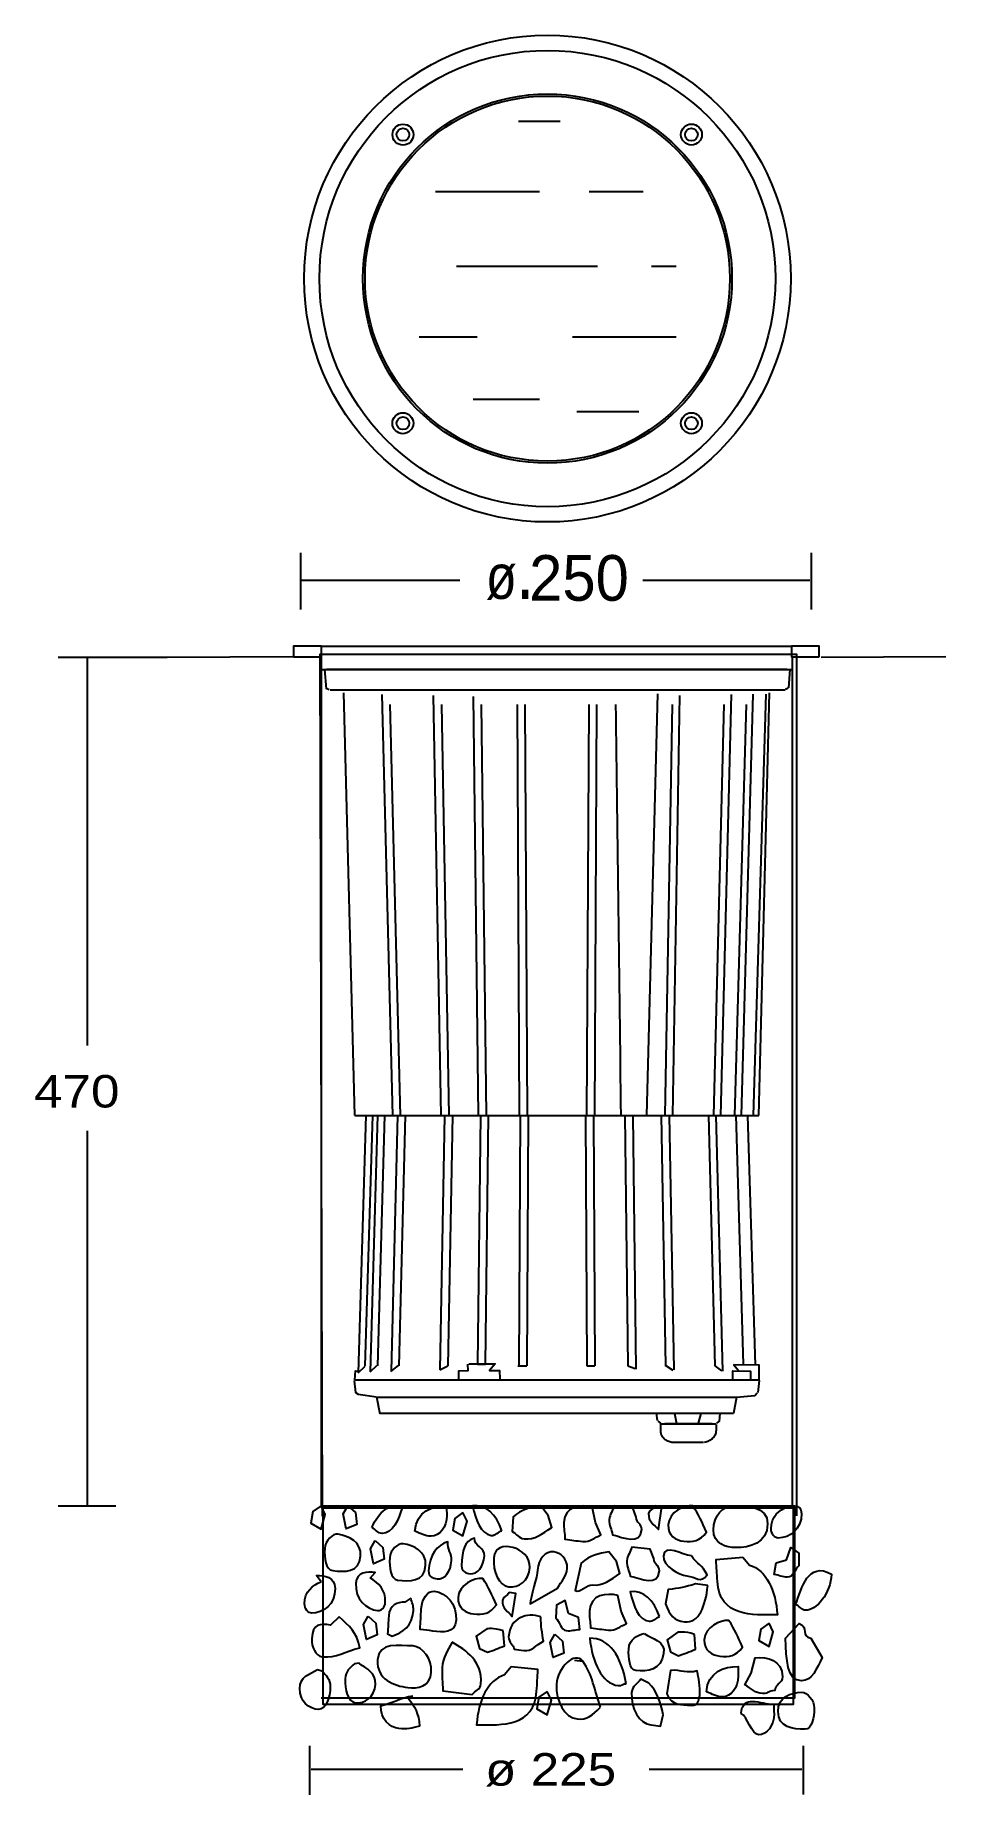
# Model space of a CAD drawing. Extents: x 24 to 148, y 28 to 269.
import ezdxf

# ---------------------------------------------------------------- set-up
doc = ezdxf.new("R2010")
doc.units = 0
doc.layers.add('LIVELLO_1', color=160, linetype='Continuous')
doc.styles.add('STD', font='txt')

# ---------------------------------------------------------------- blocks, each defined once
blk = doc.blocks.new('AI9-BLK2')
at = {"layer": 'LIVELLO_1', "color": 7}
blk.add_line((1.22, -5.49), (2.35, -5.63), dxfattribs=at)
for points in [[(-33.54, 15.69), (-34.67, 14.89), (-34.96, 13.29), (-33.54, 12.49), (-32.98, 14.49)], [(-33.28, 15.4), (31.19, 15.4), (31.19, -11.55), (-33.28, -11.55)], [(-29.9, 15.69), (-28.82, 14.76), (-28.63, 13.13), (-30.09, 12.51), (-30.53, 14.57)], [(-14.09, 14.75), (-15.22, 13.95), (-15.5, 12.35), (-14.09, 11.55), (-13.52, 13.55)], [(-26.14, 10.91), (-25.06, 9.97), (-24.89, 8.35), (-26.34, 7.73), (-26.78, 9.78)], [(-27.1, 0.54), (-26.02, -0.4), (-25.84, -2.03), (-27.3, -2.65), (-27.73, -0.59)], [(-1.51, -1.94), (-0.44, -2.88), (-0.25, -4.51), (-1.71, -5.13), (-2.15, -3.07)], [(27.9, -0.42), (26.77, -1.22), (26.49, -2.81), (27.9, -3.61), (28.46, -1.62)], [(-2.52, -9.76), (-3.66, -10.56), (-3.94, -12.16), (-2.52, -12.96), (-1.96, -10.96)]]:
    blk.add_lwpolyline(points, close=True, dxfattribs=at)
for points, knots in [([(-26.59, 12.68), (-26.1, 12.48), (-25.74, 11.88), (-25.18, 11.88), (-23.7, 11.88), (-22.99, 13.68), (-22.35, 15.58), (-24.12, 16.08), (-25.67, 14.88), (-26.59, 12.68)], [0, 0, 0, 0, 1, 1, 1, 2, 2, 2, 3, 3, 3, 3]), ([(-20.67, 12.2), (-19.85, 11.85), (-19.31, 11.51), (-18.45, 11.51), (-17.3, 11.51), (-16.31, 12.73), (-16.31, 14.35), (-16.31, 14.88), (-16.36, 15.17), (-16.31, 15.69), (-18.25, 15.69), (-20.51, 14.94), (-20.67, 12.2)], [0, 0, 0, 0, 1, 1, 1, 2, 2, 2, 3, 3, 3, 4, 4, 4, 4]), ([(-8.74, 12.25), (-9.25, 12.11), (-9.63, 11.56), (-10.2, 11.62), (-11.68, 11.81), (-12.27, 13.69), (-12.79, 15.65), (-11, 15.94), (-9.52, 14.55), (-8.74, 12.25)], [0, 0, 0, 0, 1, 1, 1, 2, 2, 2, 3, 3, 3, 3]), ([(-2.38, 14.36), (-2.38, 14.36), (-1.91, 12.7), (-1.91, 12.7), (-3.24, 11.86), (-4.22, 10.98), (-5.7, 11.16), (-6.4, 11.25), (-6.72, 11.79), (-7.33, 12.16), (-7.33, 12.16), (-7.21, 14.15), (-7.21, 14.15), (-6.01, 15.21), (-4.86, 15.47), (-3.43, 15.69), (-3.43, 15.69), (-2.38, 14.36), (-2.38, 14.36)], [0, 0, 0, 0, 1, 1, 1, 2, 2, 2, 3, 3, 3, 4, 4, 4, 5, 5, 5, 6, 6, 6, 6]), ([(4.08, 13.37), (4.08, 13.37), (4.83, 11.68), (4.83, 11.68), (3.88, 11.29), (3.35, 10.66), (2.36, 10.78), (1.38, 10.9), (0.89, 10.96), (-0.1, 11.08), (-0.11, 11.99), (-0.29, 12.51), (-0.24, 13.4), (-0.1, 15.69), (2.05, 15.93), (3.65, 15.53), (3.65, 15.53), (4.08, 13.37), (4.08, 13.37)], [0, 0, 0, 0, 1, 1, 1, 2, 2, 2, 3, 3, 3, 4, 4, 4, 5, 5, 5, 6, 6, 6, 6]), ([(9.69, 14.11), (9.64, 13.32), (10.48, 13.21), (10.43, 12.42), (10.3, 10.23), (7.95, 11.32), (6.42, 11.71), (6.32, 12.43), (5.93, 12.97), (5.98, 13.77), (6.03, 14.57), (6.48, 15.01), (6.67, 15.69), (6.67, 15.69), (9.2, 15.38), (9.2, 15.38), (9.2, 15.38), (9.69, 14.11), (9.69, 14.11)], [0, 0, 0, 0, 1, 1, 1, 2, 2, 2, 3, 3, 3, 4, 4, 4, 5, 5, 5, 6, 6, 6, 6]), ([(12.29, 15.69), (12.29, 15.69), (13.2, 15.58), (13.2, 15.58), (13.2, 15.58), (12.73, 12.43), (12.73, 12.43), (12.13, 13.1), (11.31, 13.5), (11.37, 14.6), (11.41, 15.2), (12.12, 15.21), (12.29, 15.69)], [0, 0, 0, 0, 1, 1, 1, 2, 2, 2, 3, 3, 3, 4, 4, 4, 4]), ([(17.44, 15.67), (18.27, 14.46), (18.66, 13.48), (19.32, 12.06), (18.42, 10.83), (17.46, 10.66), (16.19, 10.81), (15.16, 10.94), (13.97, 11.61), (14.06, 13.06), (14.16, 14.8), (16.21, 15.83), (17.44, 15.67)], [0, 0, 0, 0, 1, 1, 1, 2, 2, 2, 3, 3, 3, 4, 4, 4, 4]), ([(23.01, 15.69), (21.62, 15.69), (20.26, 14.35), (20.26, 12.38), (20.26, 10.46), (21.99, 9.94), (23.34, 9.94), (25.23, 9.94), (27.7, 10.52), (27.7, 13.19), (27.7, 15.75), (24.82, 15.52), (23.01, 15.69)], [0, 0, 0, 0, 1, 1, 1, 2, 2, 2, 3, 3, 3, 4, 4, 4, 4]), ([(30.43, 15.56), (29.32, 15.1), (28.17, 14.22), (28.17, 12.54), (28.17, 11.84), (28.66, 11.26), (29.15, 11.26), (30.72, 11.26), (32.36, 12.42), (32.36, 14.63), (32.36, 16.2), (30.43, 15.56), (30.43, 15.56)], [0, 0, 0, 0, 1, 1, 1, 2, 2, 2, 3, 3, 3, 4, 4, 4, 4]), ([(-31.2, 11.77), (-29.77, 11.53), (-28, 10.79), (-28.13, 8.76), (-28.27, 6.51), (-30.37, 6.59), (-31.96, 6.79), (-32.91, 6.9), (-33.13, 8.51), (-33.05, 9.84), (-32.99, 10.88), (-31.94, 11.92), (-31.2, 11.77)], [0, 0, 0, 0, 1, 1, 1, 2, 2, 2, 3, 3, 3, 4, 4, 4, 4]), ([(-22.28, 10.48), (-20.86, 10.24), (-19.09, 9.5), (-19.21, 7.47), (-19.35, 5.21), (-21.45, 5.3), (-23.05, 5.49), (-23.99, 5.61), (-24.22, 7.21), (-24.14, 8.55), (-24.07, 9.59), (-23.02, 10.63), (-22.28, 10.48)], [0, 0, 0, 0, 1, 1, 1, 2, 2, 2, 3, 3, 3, 4, 4, 4, 4]), ([(-15.67, 8.11), (-15.75, 6.66), (-16.61, 5.54), (-17.63, 5.67), (-18.16, 5.73), (-18.85, 5.99), (-18.8, 6.74), (-18.67, 8.89), (-17.63, 10.33), (-16.16, 10.74), (-16.23, 9.69), (-15.6, 9.15), (-15.67, 8.11)], [0, 0, 0, 0, 1, 1, 1, 2, 2, 2, 3, 3, 3, 4, 4, 4, 4]), ([(-11.15, 8.81), (-11.24, 7.37), (-12.09, 6.25), (-13.11, 6.37), (-13.64, 6.44), (-14.33, 6.7), (-14.28, 7.45), (-14.15, 9.59), (-13.97, 10.84), (-12.5, 11.24), (-12.56, 10.2), (-11.08, 9.86), (-11.15, 8.81)], [0, 0, 0, 0, 1, 1, 1, 2, 2, 2, 3, 3, 3, 4, 4, 4, 4]), ([(-4.92, 7.24), (-5.04, 5.33), (-6.46, 4.39), (-7.81, 4.56), (-9.16, 4.73), (-9.99, 6.64), (-9.87, 8.55), (-9.7, 11.33), (-4.75, 10.02), (-4.92, 7.24)], [0, 0, 0, 0, 1, 1, 1, 2, 2, 2, 3, 3, 3, 3]), ([(12.1, 8.45), (12.05, 7.65), (12.9, 7.55), (12.85, 6.75), (12.71, 4.57), (10.37, 5.66), (8.83, 6.05), (8.73, 6.76), (8.34, 7.31), (8.39, 8.11), (8.44, 8.9), (8.9, 9.35), (9.08, 10.02), (9.08, 10.02), (11.61, 9.71), (11.61, 9.71), (11.61, 9.71), (12.1, 8.45), (12.1, 8.45)], [0, 0, 0, 0, 1, 1, 1, 2, 2, 2, 3, 3, 3, 4, 4, 4, 5, 5, 5, 6, 6, 6, 6]), ([(17.24, 8.8), (18.07, 7.59), (18.74, 7.63), (19.4, 6.21), (18.5, 4.98), (17.87, 5.94), (16.6, 6.09), (15.58, 6.22), (13.32, 7.35), (13.41, 8.8), (13.52, 10.53), (16.01, 8.95), (17.24, 8.8)], [0, 0, 0, 0, 1, 1, 1, 2, 2, 2, 3, 3, 3, 4, 4, 4, 4]), ([(30.31, 8.26), (30.31, 8.26), (28.89, 7.86), (28.89, 7.86), (28.89, 7.86), (28.61, 6.27), (28.61, 6.27), (29.32, 6.16), (29.74, 5.87), (30.44, 5.87), (31.22, 5.87), (31.43, 6.96), (32, 7.46), (32, 7.46), (32, 9.16), (32, 9.16), (32, 9.16), (30.87, 9.96), (30.87, 9.96), (30.87, 9.96), (30.31, 8.26), (30.31, 8.26)], [0, 0, 0, 0, 1, 1, 1, 2, 2, 2, 3, 3, 3, 4, 4, 4, 5, 5, 5, 6, 6, 6, 7, 7, 7, 7]), ([(0.21, 7.13), (0.13, 5.83), (-0.61, 5.42), (-1.1, 4.38), (-1.1, 4.38), (-4.87, 2.26), (-4.87, 2.26), (-4.82, 3.06), (-3.9, 6.03), (-3.85, 6.83), (-3.75, 8.42), (-2.77, 9.5), (-1.64, 9.36), (-0.73, 9.25), (0.29, 8.42), (0.21, 7.13)], [0, 0, 0, 0, 1, 1, 1, 2, 2, 2, 3, 3, 3, 4, 4, 4, 5, 5, 5, 5]), ([(6.98, 8.04), (6.98, 8.04), (7.44, 6.38), (7.44, 6.38), (6.11, 5.54), (5.13, 4.65), (3.66, 4.84), (2.95, 4.93), (1.94, 3.69), (1.32, 4.06), (1.32, 4.06), (2.14, 7.83), (2.14, 7.83), (3.34, 8.89), (4.49, 9.15), (5.92, 9.37), (5.92, 9.37), (6.98, 8.04), (6.98, 8.04)], [0, 0, 0, 0, 1, 1, 1, 2, 2, 2, 3, 3, 3, 4, 4, 4, 5, 5, 5, 6, 6, 6, 6]), ([(24.29, 8.65), (24.29, 8.65), (20.62, 8.3), (20.62, 8.3), (20.7, 7.11), (20.74, 6.51), (20.81, 5.31), (21.11, 0.44), (25.56, 0.69), (29.04, 0.72), (28.82, 4.1), (27.52, 6.84), (25.21, 7.56), (25.21, 7.56), (24.29, 8.65), (24.29, 8.65)], [0, 0, 0, 0, 1, 1, 1, 2, 2, 2, 3, 3, 3, 4, 4, 4, 5, 5, 5, 5]), ([(31.52, 2.15), (32.02, 1.95), (32.37, 1.35), (32.93, 1.35), (34.42, 1.35), (36.32, 3.61), (36.48, 6.32), (33.16, 8.12), (32.44, 4.35), (31.52, 2.15)], [0, 0, 0, 0, 1, 1, 1, 2, 2, 2, 3, 3, 3, 3]), ([(-33.56, 5.27), (-34.67, 4.8), (-35.82, 3.93), (-35.82, 2.24), (-35.82, 1.55), (-35.33, 0.96), (-34.84, 0.96), (-33.27, 0.96), (-31.63, 2.13), (-31.63, 4.34), (-31.63, 5.9), (-33.07, 6.14), (-34.18, 6.14), (-34.18, 6.14), (-33.56, 5.27), (-33.56, 5.27)], [0, 0, 0, 0, 1, 1, 1, 2, 2, 2, 3, 3, 3, 4, 4, 4, 5, 5, 5, 5]), ([(-26.8, 5.75), (-25.73, 5.15), (-24.63, 4.14), (-24.74, 2.46), (-24.78, 1.76), (-25.3, 1.25), (-25.79, 1.31), (-27.35, 1.5), (-28.92, 2.86), (-28.78, 5.06), (-28.69, 6.62), (-27.24, 6.68), (-26.13, 6.54), (-26.13, 6.54), (-26.8, 5.75), (-26.8, 5.75)], [0, 0, 0, 0, 1, 1, 1, 2, 2, 2, 3, 3, 3, 4, 4, 4, 5, 5, 5, 5]), ([(-11.38, 5.71), (-10.54, 4.5), (-10.15, 3.51), (-9.5, 2.09), (-10.4, 0.86), (-11.36, 0.69), (-12.63, 0.85), (-13.65, 0.97), (-14.85, 1.65), (-14.76, 3.09), (-14.65, 4.83), (-12.6, 5.86), (-11.38, 5.71)], [0, 0, 0, 0, 1, 1, 1, 2, 2, 2, 3, 3, 3, 4, 4, 4, 4]), ([(19.49, 4.75), (19.18, 1.88), (18.32, -0.47), (16.28, -0.22), (14.87, -0.05), (14.35, 0.57), (13.67, 2.26), (13.67, 2.26), (14.07, 4.22), (14.07, 4.22), (15.57, 4.33), (16.36, 4.54), (17.81, 4.96), (17.81, 4.96), (19.49, 4.75), (19.49, 4.75)], [0, 0, 0, 0, 1, 1, 1, 2, 2, 2, 3, 3, 3, 4, 4, 4, 5, 5, 5, 5]), ([(-21.24, 3.02), (-21.07, 2.36), (-20.85, 1.98), (-20.89, 1.29), (-21.02, -0.8), (-22.35, -1.68), (-23.79, -2.2), (-23.79, -2.2), (-24.43, -1.89), (-24.43, -1.89), (-24.37, -0.91), (-24.33, -0.39), (-24.27, 0.6), (-24.18, 2.05), (-23.08, 2.49), (-22.05, 2.48), (-22.05, 2.48), (-21.24, 3.02), (-21.24, 3.02)], [0, 0, 0, 0, 1, 1, 1, 2, 2, 2, 3, 3, 3, 4, 4, 4, 5, 5, 5, 6, 6, 6, 6]), ([(-18, 3.96), (-18.94, 4.08), (-19.72, 2.89), (-19.8, 1.56), (-19.87, 0.46), (-19.9, -0.18), (-19.97, -1.28), (-19.28, -1.36), (-18.91, -1.41), (-18.22, -1.49), (-16.91, -1.66), (-15.14, -1.88), (-15.03, -0.02), (-14.89, 2.24), (-16.4, 3.77), (-18, 3.96)], [0, 0, 0, 0, 1, 1, 1, 2, 2, 2, 3, 3, 3, 4, 4, 4, 5, 5, 5, 5]), ([(-7.76, 3.78), (-7.76, 3.78), (-6.84, 3.66), (-6.84, 3.66), (-6.84, 3.66), (-7.32, 0.51), (-7.32, 0.51), (-7.92, 1.19), (-8.74, 1.59), (-8.68, 2.69), (-8.64, 3.28), (-7.93, 3.3), (-7.76, 3.78)], [0, 0, 0, 0, 1, 1, 1, 2, 2, 2, 3, 3, 3, 4, 4, 4, 4]), ([(0.38, 0.93), (0.38, 0.93), (1.76, 0.36), (1.76, 0.36), (1.76, 0.36), (1.95, -1.27), (1.95, -1.27), (1.24, -1.28), (0.8, -1.53), (0.09, -1.44), (-0.68, -1.34), (-0.82, -0.22), (-1.36, 0.34), (-1.36, 0.34), (-1.26, 2.04), (-1.26, 2.04), (-1.26, 2.04), (-0.08, 2.69), (-0.08, 2.69), (-0.08, 2.69), (0.38, 0.93), (0.38, 0.93)], [0, 0, 0, 0, 1, 1, 1, 2, 2, 2, 3, 3, 3, 4, 4, 4, 5, 5, 5, 6, 6, 6, 7, 7, 7, 7]), ([(7.6, 1.22), (7.6, 1.22), (8.34, -0.47), (8.34, -0.47), (7.4, -0.86), (6.86, -1.49), (5.88, -1.37), (4.89, -1.25), (4.4, -1.19), (3.42, -1.07), (3.4, -0.16), (3.22, 0.36), (3.27, 1.26), (3.42, 3.54), (5.56, 3.78), (7.16, 3.38), (7.16, 3.38), (7.6, 1.22), (7.6, 1.22)], [0, 0, 0, 0, 1, 1, 1, 2, 2, 2, 3, 3, 3, 4, 4, 4, 5, 5, 5, 6, 6, 6, 6]), ([(12.88, 0.48), (12.38, 0.34), (11.99, -0.22), (11.43, -0.15), (9.95, 0.04), (9.36, 1.92), (8.84, 3.89), (10.63, 4.16), (12.11, 2.78), (12.88, 0.48)], [0, 0, 0, 0, 1, 1, 1, 2, 2, 2, 3, 3, 3, 3]), ([(-31.05, 0.47), (-29.69, -0.86), (-28.66, -1.63), (-28.22, -3.79), (-30.31, -4.23), (-31.36, -5.26), (-33.41, -5.01), (-34.27, -4.9), (-34.9, -3.72), (-34.82, -2.5), (-34.69, -0.42), (-33.72, -0.49), (-32.24, -0.67), (-32.24, -0.67), (-31.05, 0.47), (-31.05, 0.47)], [0, 0, 0, 0, 1, 1, 1, 2, 2, 2, 3, 3, 3, 4, 4, 4, 5, 5, 5, 5]), ([(-3.4, 0.46), (-3.41, -0.85), (-3.24, -1.67), (-3.04, -2.9), (-4.14, -3.46), (-4.61, -4.3), (-5.74, -4.16), (-6.23, -4.1), (-6.58, -4.06), (-7.07, -4), (-7.1, -3.29), (-7.87, -3.1), (-7.82, -2.3), (-7.65, 0.39), (-5.27, 1.09), (-3.4, 0.46)], [0, 0, 0, 0, 1, 1, 1, 2, 2, 2, 3, 3, 3, 4, 4, 4, 5, 5, 5, 5]), ([(22.39, -0.07), (23.22, -1.29), (23.62, -2.27), (24.27, -3.69), (23.37, -4.92), (22.41, -5.09), (21.14, -4.93), (20.12, -4.81), (18.92, -4.14), (19.01, -2.69), (19.12, -0.95), (21.16, 0.08), (22.39, -0.07)], [0, 0, 0, 0, 1, 1, 1, 2, 2, 2, 3, 3, 3, 4, 4, 4, 4]), ([(-8.57, -1.47), (-8.57, -1.47), (-8.41, -3.5), (-8.41, -3.5), (-9.29, -3.89), (-9.87, -4.12), (-10.74, -4.41), (-10.74, -4.41), (-11.84, -3.87), (-11.84, -3.87), (-11.84, -3.87), (-12.3, -2.21), (-12.3, -2.21), (-12.3, -2.21), (-10.83, -1.19), (-10.83, -1.19), (-10.83, -1.19), (-9.89, -1.01), (-8.57, -1.47)], [0, 0, 0, 0, 1, 1, 1, 2, 2, 2, 3, 3, 3, 4, 4, 4, 5, 5, 5, 6, 6, 6, 6]), ([(8.3, -8.71), (7.88, -8.66), (7.65, -9.03), (7.22, -8.98), (4.9, -8.69), (3.67, -5.73), (3.3, -2.48), (5.93, -2.4), (7.68, -5.02), (8.3, -8.71)], [0, 0, 0, 0, 1, 1, 1, 2, 2, 2, 3, 3, 3, 3]), ([(10.77, -1.84), (9.84, -2.03), (8.74, -2.59), (8.65, -3.98), (8.58, -5.18), (8.76, -6.8), (9.61, -6.91), (11.22, -7.11), (13.08, -6.84), (13.44, -4.58), (13.69, -2.8), (11.86, -2.58), (10.77, -1.84)], [0, 0, 0, 0, 1, 1, 1, 2, 2, 2, 3, 3, 3, 4, 4, 4, 4]), ([(17.65, -1.95), (17.65, -1.95), (17.8, -3.97), (17.8, -3.97), (16.93, -4.36), (16.35, -4.59), (15.48, -4.88), (15.48, -4.88), (14.38, -4.34), (14.38, -4.34), (14.38, -4.34), (13.92, -2.68), (13.92, -2.68), (13.92, -2.68), (15.4, -1.66), (15.4, -1.66), (15.4, -1.66), (16.33, -1.48), (17.65, -1.95)], [0, 0, 0, 0, 1, 1, 1, 2, 2, 2, 3, 3, 3, 4, 4, 4, 5, 5, 5, 6, 6, 6, 6]), ([(30.13, -2.48), (30.27, -5.37), (30.32, -8.3), (32.37, -8.3), (33.78, -8.3), (34.42, -6.7), (35.19, -5.11), (35.19, -5.11), (33.63, -2.48), (33.63, -2.48), (32.15, -2.18), (33.45, -1.05), (32.04, -0.45), (32.04, -0.45), (30.13, -2.48), (30.13, -2.48)], [0, 0, 0, 0, 1, 1, 1, 2, 2, 2, 3, 3, 3, 4, 4, 4, 5, 5, 5, 5]), ([(-20.98, -3.54), (-19.59, -3.72), (-18.32, -5.21), (-18.44, -7.18), (-18.56, -9.1), (-20.31, -9.4), (-21.66, -9.24), (-23.55, -9), (-25.97, -8.12), (-25.8, -5.46), (-25.64, -2.91), (-22.79, -3.5), (-20.98, -3.54)], [0, 0, 0, 0, 1, 1, 1, 2, 2, 2, 3, 3, 3, 4, 4, 4, 4]), ([(-15.59, -3.01), (-13.61, -4.16), (-11.43, -5.63), (-11.62, -8.71), (-11.68, -9.61), (-12.39, -9.62), (-12.84, -10.17), (-12.84, -10.17), (-16.85, -9.67), (-16.85, -9.67), (-16.85, -8.47), (-17.02, -7.74), (-16.94, -6.55), (-16.85, -4.96), (-16.17, -4.24), (-15.59, -3.01)], [0, 0, 0, 0, 1, 1, 1, 2, 2, 2, 3, 3, 3, 4, 4, 4, 5, 5, 5, 5]), ([(4.79, -11.95), (3.66, -13.01), (2.91, -13.72), (1.58, -13.55), (-0.11, -13.34), (-1.4, -11.18), (-1.25, -8.79), (-1.11, -6.5), (1.23, -4.19), (2.35, -5.63), (3.72, -7.5), (3.88, -9.53), (4.79, -11.95)], [0, 0, 0, 0, 1, 1, 1, 2, 2, 2, 3, 3, 3, 4, 4, 4, 4]), ([(-34.06, -6.76), (-35.12, -7.46), (-36.48, -7.69), (-36.48, -9.38), (-36.48, -11.18), (-35.17, -12.23), (-33.89, -12.23), (-32.86, -12.23), (-32.29, -10.6), (-32.29, -9.15), (-32.29, -8.1), (-32.86, -7.52), (-33.44, -6.94), (-33.44, -6.94), (-34.06, -6.76), (-34.06, -6.76)], [0, 0, 0, 0, 1, 1, 1, 2, 2, 2, 3, 3, 3, 4, 4, 4, 5, 5, 5, 5]), ([(-28.34, -5.9), (-27.32, -6.73), (-25.99, -7.12), (-26.09, -8.8), (-26.2, -10.6), (-27.57, -11.48), (-28.84, -11.32), (-29.87, -11.2), (-30.34, -9.5), (-30.25, -8.06), (-30.19, -7.01), (-29.58, -6.51), (-28.97, -6), (-28.97, -6), (-28.34, -5.9), (-28.34, -5.9)], [0, 0, 0, 0, 1, 1, 1, 2, 2, 2, 3, 3, 3, 4, 4, 4, 5, 5, 5, 5]), ([(-7.46, -6.42), (-7.46, -6.42), (-3.8, -6.77), (-3.8, -6.77), (-3.87, -7.96), (-3.91, -8.56), (-3.98, -9.76), (-4.28, -14.63), (-8.73, -14.38), (-12.21, -14.35), (-12, -10.97), (-10.69, -8.22), (-8.38, -7.51), (-8.38, -7.51), (-7.46, -6.42), (-7.46, -6.42)], [0, 0, 0, 0, 1, 1, 1, 2, 2, 2, 3, 3, 3, 4, 4, 4, 5, 5, 5, 5]), ([(17.24, -11.68), (15.83, -11.51), (14.57, -11.79), (13.89, -10.11), (13.89, -10.11), (14.4, -6.89), (14.4, -6.89), (15.9, -6.78), (16.59, -7.37), (18.03, -6.95), (18.03, -6.95), (19.28, -11.94), (17.24, -11.68)], [0, 0, 0, 0, 1, 1, 1, 2, 2, 2, 3, 3, 3, 4, 4, 4, 4]), ([(19.32, -9.82), (20.14, -10.17), (20.67, -10.52), (21.54, -10.52), (22.68, -10.52), (23.67, -9.3), (23.67, -7.67), (23.67, -7.15), (23.63, -6.86), (23.67, -6.34), (21.74, -6.34), (19.48, -7.09), (19.32, -9.82)], [0, 0, 0, 0, 1, 1, 1, 2, 2, 2, 3, 3, 3, 4, 4, 4, 4]), ([(25.43, -7.26), (25.43, -7.26), (24.58, -8.86), (24.58, -8.86), (25.5, -9.36), (26, -10.05), (26.99, -10.05), (27.97, -10.05), (27.7, -9.65), (28.69, -9.65), (28.76, -8.75), (29.74, -8.66), (29.74, -7.76), (29.74, -5.46), (27.62, -4.96), (26, -5.16), (26, -5.16), (25.43, -7.26), (25.43, -7.26)], [0, 0, 0, 0, 1, 1, 1, 2, 2, 2, 3, 3, 3, 4, 4, 4, 5, 5, 5, 6, 6, 6, 6]), ([(11.39, -8.62), (12.53, -9.76), (12.94, -11.11), (13.39, -12.98), (13.39, -12.98), (13.01, -14.53), (13.01, -14.53), (12.52, -14.47), (12.17, -14.43), (11.68, -14.37), (10.13, -14.18), (8.91, -12.12), (9.05, -9.93), (9.11, -8.93), (9.82, -8.82), (10.29, -8.08), (10.29, -8.08), (11.39, -8.62), (11.39, -8.62)], [0, 0, 0, 0, 1, 1, 1, 2, 2, 2, 3, 3, 3, 4, 4, 4, 5, 5, 5, 6, 6, 6, 6]), ([(-21.59, -10.7), (-20.71, -11.8), (-20.15, -12.81), (-20.05, -14.51), (-21.1, -14.85), (-21.77, -15), (-22.88, -14.86), (-24.15, -14.7), (-25.4, -13.56), (-25.37, -11.75), (-23.61, -11.33), (-22.74, -10.62), (-20.95, -10.37)], [0, 0, 0, 0, 1, 1, 1, 2, 2, 2, 3, 3, 3, 4, 4, 4, 4]), ([(24.07, -12.81), (24.89, -13.16), (25.57, -15.71), (26.44, -15.71), (27.59, -15.71), (28.58, -14.49), (28.58, -12.86), (28.58, -12.34), (28.53, -12.06), (28.58, -11.53), (26.64, -11.53), (24.23, -10.08), (24.07, -12.81)], [0, 0, 0, 0, 1, 1, 1, 2, 2, 2, 3, 3, 3, 4, 4, 4, 4]), ([(32.37, -9.89), (30.94, -9.95), (29.13, -10.47), (29.13, -12.51), (29.13, -14.77), (31.22, -14.95), (32.83, -14.95), (33.77, -14.95), (34.1, -13.38), (34.1, -12.04), (34.1, -11), (33.11, -9.84), (32.37, -9.89)], [0, 0, 0, 0, 1, 1, 1, 2, 2, 2, 3, 3, 3, 4, 4, 4, 4])]:
    blk.add_open_spline(points, degree=3, knots=knots, dxfattribs=at)
blk = doc.blocks.new('AI9-BLK1')
at = {"layer": 'LIVELLO_1', "color": 7}
for p, q in [((3.88, 109.01), (9.57, 109.01)), ((-7.51, 99.33), (6.72, 99.33)), ((13.55, 99.33), (20.95, 99.33)), ((-4.66, 89.09), (14.69, 89.09)), ((22.09, 89.09), (25.5, 89.09)), ((-9.78, 79.41), (-1.81, 79.41)), ((11.28, 79.41), (25.5, 79.41)), ((-2.38, 70.87), (6.72, 70.87)), ((11.85, 69.17), (20.38, 69.17)), ((-26.01, 42.06), (-26.01, 49.81)), ((44.07, 42.06), (44.07, 49.81)), ((-4.17, 46.04), (-25.87, 46.04)), ((43.8, 46.04), (20.91, 46.04)), ((41.46, 36.99), (-23.22, 36.99)), ((-59.29, 35.51), (-44.35, 35.51)), ((-55.31, 35.51), (-55.31, -17.73)), ((-44.35, 35.51), (-27.15, 35.59)), ((-23.22, 33.84), (41.46, 33.84)), ((-22.77, 33.82), (-22.53, 31.18)), ((40.71, 33.84), (-22.47, 33.84)), ((-22.47, 33.84), (40.71, 33.84)), ((41.09, 33.8), (40.9, 31.32)), ((45.36, 35.51), (62.47, 35.59)), ((-22.53, 31.27), (-22.1, 31.06)), ((-21.97, 31.04), (40.34, 31.04)), ((-18.57, -27.34), (-20.08, 30.6)), ((-13.4, -27.34), (-14.84, 30.4)), ((-13.79, 29.04), (-12.35, -27.34)), ((-6.77, -27.34), (-7.8, 30.25)), ((-6.7, 29.04), (-5.7, -27.34)), ((-1.65, -27.34), (-2.31, 30.11)), ((-1.24, 29.04), (-0.56, -27.34)), ((3.66, 29.04), (3.95, -27.34)), ((4.73, 29.04), (5.05, -27.34)), ((13.51, 29.04), (13.19, -27.34)), ((14.58, 29.04), (14.29, -27.34)), ((21.48, -27.34), (22.97, 30.48)), ((23.04, 31.04), (40.42, 31.04)), ((24.94, 29.04), (23.92, -27.34)), ((25.01, -27.34), (26.01, 30.25)), ((32.03, 29.04), (30.6, -27.34)), ((31.62, -27.34), (33.06, 30.4)), ((35.11, 29.04), (33.5, -27.34)), ((34.45, -27.34), (36.06, 30.44)), ((36.08, -27.34), (37.81, 30.44)), ((36.81, -27.34), (38.3, 30.6)), ((40.83, 31.28), (40.47, 31.06)), ((-18.6, -27.34), (36.81, -27.34)), ((-17.06, -27.34), (-18.13, -62.58)), ((-16.18, -27.34), (-17.23, -61.63)), ((-15.48, -27.34), (-16.48, -62.45)), ((-14.5, -27.34), (-15.48, -61.63)), ((-12.75, -27.34), (-13.62, -62.37)), ((-11.7, -27.34), (-12.55, -61.63)), ((-6.31, -27.34), (-6.94, -62.2)), ((-5.21, -27.34), (-5.82, -61.63)), ((-1.34, -27.34), (-1.75, -61.42)), ((-0.65, -61.42), (-0.24, -27.34)), ((4.08, -27.34), (3.9, -61.63)), ((5.17, -27.34), (5, -61.63)), ((13.04, -27.34), (13.22, -61.63)), ((14.14, -27.34), (14.31, -61.63)), ((18.46, -27.34), (18.87, -61.63)), ((19.55, -27.34), (19.97, -62.08)), ((23.43, -27.34), (24.04, -61.63)), ((24.53, -27.34), (25.16, -62.2)), ((29.91, -27.34), (30.77, -61.63)), ((30.94, -27.34), (31.84, -62.37)), ((33.69, -27.34), (34.67, -61.42)), ((35.28, -27.34), (36.32, -61.55)), ((-55.31, -29.43), (-55.31, -80.82)), ((-18.13, -62.58), (-17.17, -61.66)), ((-16.48, -62.45), (-15.58, -61.6)), ((-13.64, -62.42), (-12.6, -61.58)), ((-6.94, -62.2), (-5.82, -61.63)), ((-1.75, -61.42), (-0.65, -61.42)), ((3.79, -61.64), (5, -61.63)), ((13.22, -61.63), (14.31, -61.63)), ((18.87, -61.63), (19.85, -62.02)), ((23.98, -61.53), (25.05, -62.21)), ((30.77, -61.63), (31.72, -62.34)), ((36.81, -63.61), (-18.6, -63.61)), ((36.89, -63.64), (36.71, -65.27)), ((-15.61, -65.89), (-15.18, -68.21)), ((-15.52, -65.91), (33.74, -65.91)), ((33.74, -65.91), (33.33, -68.18)), ((33.33, -68.18), (-15.11, -68.18)), ((22.93, -69.13), (22.78, -68.13)), ((23.36, -69.51), (23, -69.24)), ((30.42, -69.57), (23.94, -69.57)), ((25.56, -69.58), (25.32, -68.23)), ((28.55, -69.48), (28.9, -68.15)), ((-59.29, -80.82), (-51.36, -80.82)), ((-24.75, -120.44), (-24.75, -113.75)), ((42.97, -120.42), (42.97, -113.75)), ((-3.79, -116.99), (-24.59, -116.99)), ((42.71, -116.99), (21.78, -116.99))]:
    blk.add_line(p, q, dxfattribs=at)
for points in [[(-23.23, 35.51), (-26.96, 35.51), (-26.96, 37.05), (-23.23, 37.05)], [(45.07, 35.51), (41.33, 35.51), (41.33, 37.05), (45.07, 37.05)]]:
    blk.add_lwpolyline(points, close=True, dxfattribs=at)
for points in [[(-23.03, -82.24), (-23.36, 35.9), (42.01, 35.9), (42, -82.18)], [(-23.03, -82.24), (-23.36, 35.9), (42.01, 35.9), (42, -82.18)], [(-23.22, 35.51), (-23.22, -80.82), (41.46, -80.82), (41.46, 35.51)], [(-18.6, -63.61), (-18.48, -62.34), (-18.19, -62.36)], [(-3.13, -61.43), (-3.1, -62.34), (-4.36, -62.39), (-4.36, -63.59)], [(-2.94, -61.38), (0.66, -61.38), (-0.14, -62.29), (1.27, -62.26), (1.3, -63.46)], [(33.25, -63.55), (33.25, -62.34), (35.66, -62.37), (35.66, -63.52)], [(36.89, -63.64), (36.89, -61.55), (33.39, -61.52), (34.02, -62.28)], [(-18.69, -63.68), (-18.5, -65.27), (-18.12, -65.53), (-15.61, -65.89)], [(33.74, -65.91), (36.29, -65.71), (36.61, -65.33)], [(31.08, -69.5), (31.42, -69.22), (31.54, -68.15)], [(-23.22, -80.83), (41.72, -80.83), (41.72, -107.21), (-23.22, -107.21)]]:
    blk.add_lwpolyline(points, dxfattribs=at)
for centre, radius in [((7.83, 87.41), 33.37), ((7.83, 87.41), 31.28), ((7.83, 87.41), 25.31), ((7.83, 87.41), 25.02), ((-11.99, 107.14), 1.44), ((27.58, 107.15), 1.44), ((-11.99, 107.14), 0.865), ((27.58, 107.15), 0.865), ((-12, 67.58), 1.44), ((-12, 67.58), 0.865), ((27.58, 67.58), 1.44), ((27.58, 67.58), 0.865)]:
    blk.add_circle(centre, radius, dxfattribs=at)
blk.add_open_spline([(17.94, -27.34), (17.7, -8.55), (17.46, 10.25), (17.21, 29.04)], degree=3, dxfattribs=at)
for points, knots in [([(29.25, -72.13), (29.25, -72.13), (28.67, -72.13), (28.67, -72.13), (28.67, -72.13), (28.08, -72.13), (28.08, -72.13), (28.08, -72.13), (27.5, -72.13), (27.5, -72.13), (27.5, -72.13), (26.91, -72.13), (26.91, -72.13), (26.91, -72.13), (26.35, -72.13), (26.35, -72.13), (26.35, -72.13), (26.06, -72.13), (26.06, -72.13), (26.06, -72.13), (25.77, -72.13), (25.77, -72.13), (25.77, -72.13), (25.48, -72.13), (25.48, -72.13), (25.48, -72.13), (25.33, -72.13), (25.33, -72.13), (25.33, -72.13), (25.18, -72.13), (25.18, -72.13), (25.18, -72.13), (24.89, -72.13), (24.89, -72.13), (24.79, -72.11), (24.7, -72.08), (24.62, -72.04), (24.52, -72.04), (24.43, -72), (24.35, -71.96), (24.26, -71.92), (24.19, -71.88), (24.11, -71.84), (24.02, -71.8), (23.94, -71.73), (23.89, -71.67), (23.82, -71.61), (23.75, -71.55), (23.7, -71.47), (23.65, -71.43), (23.6, -71.34), (23.55, -71.26), (23.53, -71.18), (23.48, -71.12), (23.45, -71.03), (23.45, -70.99), (23.43, -70.95), (23.43, -70.91), (23.43, -70.87), (23.43, -70.83), (23.4, -70.79), (23.4, -70.79), (23.4, -70.66), (23.4, -70.66), (23.4, -70.66), (23.4, -70.56), (23.4, -70.56), (23.4, -70.56), (23.4, -70.44), (23.4, -70.44), (23.4, -70.44), (23.4, -70.31), (23.4, -70.31), (23.4, -70.31), (23.4, -70.19), (23.4, -70.19), (23.4, -70.19), (23.4, -70.07), (23.4, -70.07), (23.4, -70.07), (23.4, -69.98), (23.4, -69.98), (23.4, -69.98), (23.4, -69.94), (23.4, -69.94), (23.4, -69.94), (23.4, -69.86), (23.4, -69.86), (23.4, -69.86), (23.4, -69.82), (23.4, -69.82), (23.4, -69.82), (23.4, -69.74), (23.4, -69.74), (23.4, -69.74), (23.4, -69.72), (23.4, -69.72), (23.4, -69.72), (23.4, -69.7), (23.4, -69.7), (23.4, -69.7), (23.4, -69.65), (23.4, -69.65), (23.4, -69.65), (23.4, -69.61), (23.4, -69.61), (23.4, -69.61), (23.4, -69.59), (23.4, -69.59), (23.4, -69.59), (23.4, -69.57), (23.4, -69.57), (23.4, -69.57), (30.98, -69.57), (30.98, -69.57)], [0, 0, 0, 0, 1, 1, 1, 2, 2, 2, 3, 3, 3, 4, 4, 4, 5, 5, 5, 6, 6, 6, 7, 7, 7, 8, 8, 8, 9, 9, 9, 10, 10, 10, 11, 11, 11, 12, 12, 12, 13, 13, 13, 14, 14, 14, 15, 15, 15, 16, 16, 16, 17, 17, 17, 18, 18, 18, 19, 19, 19, 20, 20, 20, 21, 21, 21, 22, 22, 22, 23, 23, 23, 24, 24, 24, 25, 25, 25, 26, 26, 26, 27, 27, 27, 28, 28, 28, 29, 29, 29, 30, 30, 30, 31, 31, 31, 32, 32, 32, 33, 33, 33, 34, 34, 34, 35, 35, 35, 36, 36, 36, 37, 37, 37, 38, 38, 38, 38]), ([(29.38, -72.1), (29.49, -72.07), (29.59, -72.05), (29.67, -72), (29.78, -72), (29.89, -71.95), (29.97, -71.9), (30.07, -71.85), (30.16, -71.81), (30.24, -71.76), (30.34, -71.71), (30.42, -71.64), (30.48, -71.56), (30.55, -71.49), (30.64, -71.42), (30.69, -71.32), (30.74, -71.27), (30.8, -71.18), (30.85, -71.08), (30.88, -70.98), (30.93, -70.91), (30.96, -70.81), (30.96, -70.77), (30.98, -70.71), (30.98, -70.67), (30.98, -70.62), (30.98, -70.57), (31.01, -70.52), (31.01, -70.52), (31.01, -70.38), (31.01, -70.38), (31.01, -70.38), (31.01, -70.26), (31.01, -70.26), (31.01, -70.26), (31.01, -70.11), (31.01, -70.11), (31.01, -70.11), (31.01, -69.96), (31.01, -69.96), (31.01, -69.96), (31.01, -69.82), (31.01, -69.82), (31.01, -69.82), (31.01, -69.68), (31.01, -69.68)], [0, 0, 0, 0, 1, 1, 1, 2, 2, 2, 3, 3, 3, 4, 4, 4, 5, 5, 5, 6, 6, 6, 7, 7, 7, 8, 8, 8, 9, 9, 9, 10, 10, 10, 11, 11, 11, 12, 12, 12, 13, 13, 13, 14, 14, 14, 15, 15, 15, 15])]:
    blk.add_open_spline(points, degree=3, knots=knots, dxfattribs=at)
blk.add_blockref('AI9-BLK2', (10.33, -96.5), dxfattribs=at)
at = {"layer": 'LIVELLO_1', "color": 7, "attachment_point": 1, "style": 'STD'}
for s, insert, char_height in [('\\fArial Narrow|b0|i0;\\H6.1013;\\C7;ø', (-0.64, 49.6), 6.1013), ('\\fMyriad Roman|b0|i0;\\H6.2556;\\W0.98;\\C7;250', (5.32, 49.5), 6.2556), ('\\fArial Narrow|b0|i0;\\H8.1351;\\C7;.', (3.47, 51.63), 8.1351), ('\\fMyriad Roman|b0|i0;\\H4.4555;\\W1.18;\\C7;470', (-62.6, -21.77), 4.4555), ('\\fMyriad Roman|b0|i0;\\H4.4555;\\W1.18;\\C7;ø 225', (-0.72, -114.73), 4.4555)]:
    blk.add_mtext(s, dxfattribs=dict(at, insert=insert, char_height=char_height))

msp = doc.modelspace()

# ---------------------------------------------------------------- block references
at = {"layer": 'LIVELLO_1', "color": 7}
msp.add_blockref('AI9-BLK1', (85.98054, 148.418934), dxfattribs=at)

doc.saveas('drawing.dxf')
